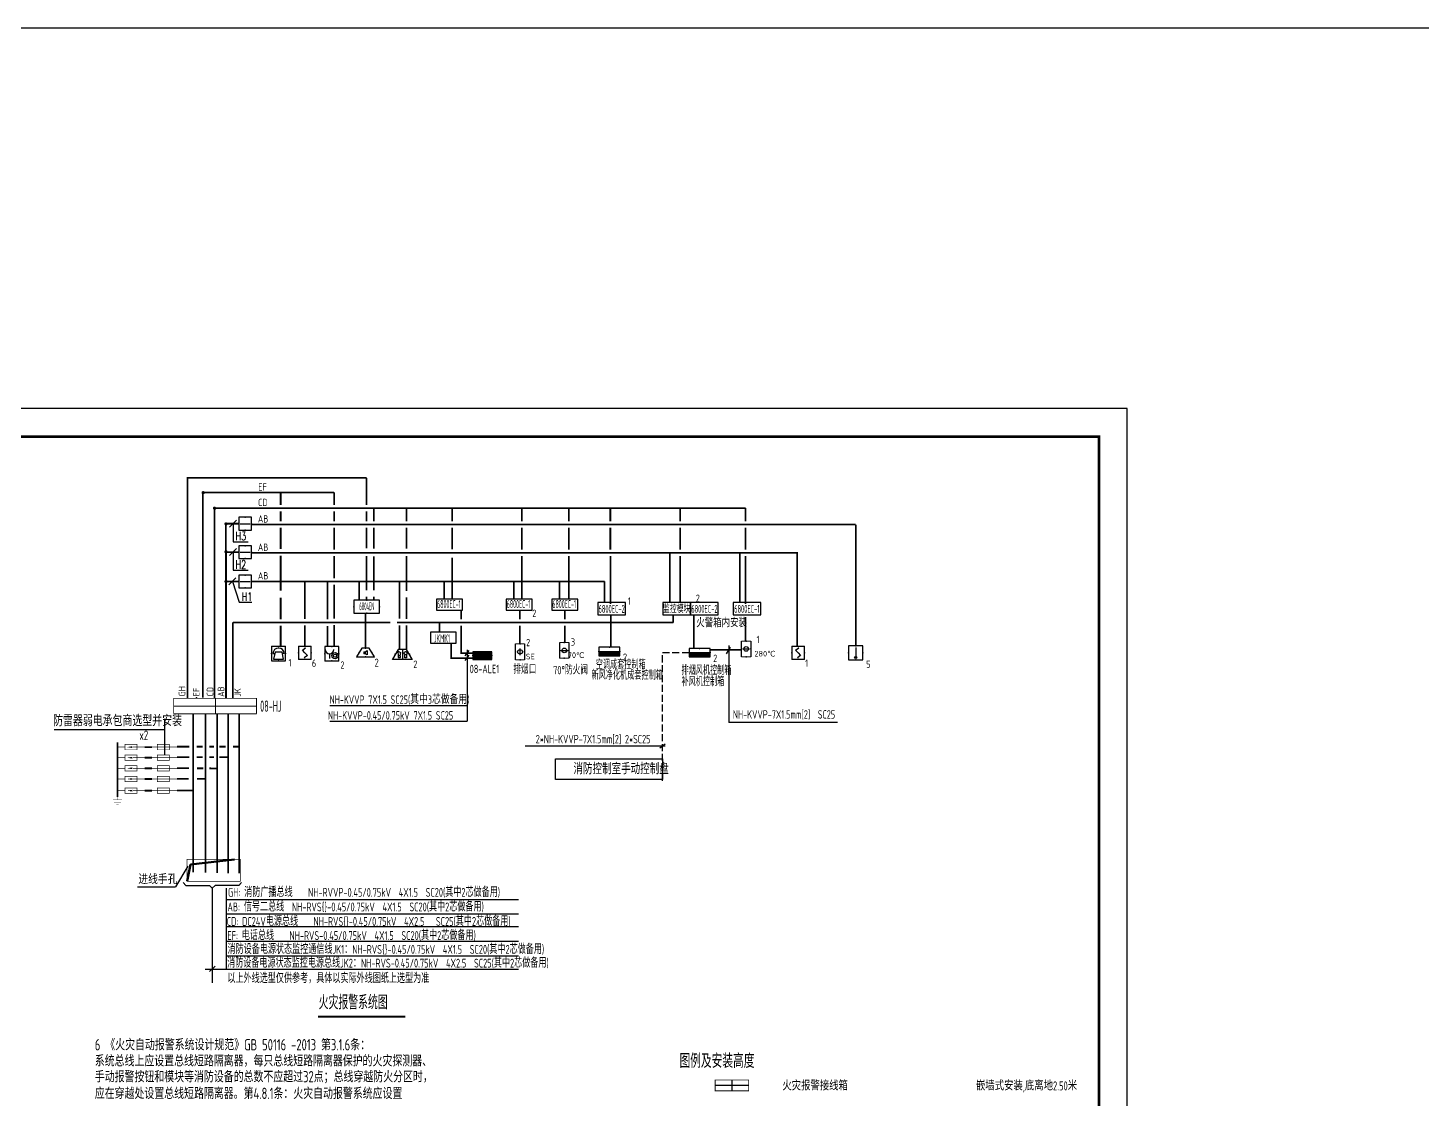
# Model space of a CAD drawing. Extents: x 5279878 to 5976284, y -275259 to -27697.
# Drawn here: x 5659463 to 5708942, y -152536 to -114524 of the extents above; entities that cross this region are included whole.
import ezdxf
from ezdxf.enums import TextEntityAlignment as Align

# ---------------------------------------------------------------- set-up
doc = ezdxf.new("R2010")
doc.units = 0
doc.header["$LTSCALE"] = 1000
doc.header["$MEASUREMENT"] = 0
doc.linetypes.add('DASH', pattern=[0.35, 0.25, -0.1])
doc.linetypes.add('DOTE', pattern=[2.42, 2, -0.2, 0.02, -0.2])
doc.layers.get('0').update_dxf_attribs({"linetype": 'CONTINUOUS'})
for name, color, linetype in [('DIM-消防', 3, 'CONTINUOUS'), ('ELEMENT', 3, 'CONTINUOUS'), ('EQUIP-消防', 3, 'CONTINUOUS'), ('EQUIP-箱柜', 3, 'CONTINUOUS'), ('PUB_DIM', 3, 'CONTINUOUS'), ('PUB_TEXT', 7, 'CONTINUOUS'), ('SIG_TEXT', 7, 'CONTINUOUS'), ('TERM', 2, 'CONTINUOUS'), ('TUKUANG', 4, 'CONTINUOUS'), ('WINDOW', 4, 'CONTINUOUS'), ('WIRE-消防', 5, 'CONTINUOUS'), ('WIRE-照明', 1, 'CONTINUOUS'), ('底图', 251, 'CONTINUOUS'), ('电信', 7, 'CONTINUOUS'), ('电气', 7, 'CONTINUOUS')]:
    doc.layers.add(name, color=color, linetype=linetype)
doc.styles.add('_TCH_DIM', font='SIMPLEX', dxfattribs={"bigfont": 'GBCBIG'})
doc.styles.add('_TCH_LABEL', font='COMPLEX', dxfattribs={"bigfont": 'GBCBIG'})
doc.styles.add('_TEL_DIM', font='sceie.shx', dxfattribs={"width": 0.8, "height": 3.5, "bigfont": 'sceic.shx'})
doc.styles.add('sce', font='sceie.shx', dxfattribs={"width": 0.8, "height": 400, "bigfont": 'sceic.shx'})
doc.styles.add('scei', font='sceie.shx', dxfattribs={"width": 0.85, "bigfont": 'sceic.shx'})
doc.styles.add('sceic', font='sceie.shx', dxfattribs={"width": 0.8, "bigfont": 'sceic.shx'})
doc.styles.add('sceie', font='sceie.shx', dxfattribs={"width": 0.7, "bigfont": 'sceic.shx'})
doc.styles.get("Standard").update_dxf_attribs({"font": 'GBENOR', "bigfont": 'GBCBIG'})
doc.styles.add('TG_LINETYPE', font='SIMPLEX', dxfattribs={"width": 0.8, "height": 3, "bigfont": 'HZTXT'})
doc.linetypes.add('TG_BC', pattern='A,2,-0.85,["BC",TG_LINETYPE,S=0.1,R=0,X=-0.65,Y=-0.15],0', length=2.85)
doc.linetypes.add('TG_F', pattern='A,2,-0.4,["F",TG_LINETYPE,S=0.1,R=0,X=-0.28,Y=-0.15],0', length=2.4)
doc.linetypes.add('TG_H', pattern='A,2,-0.45,["H",TG_LINETYPE,S=0.1,R=0,X=-0.33,Y=-0.15],0', length=2.45)

# ---------------------------------------------------------------- blocks, each defined once
blk = doc.blocks.new('$TelecSys$00000011')
at = {"const_width": 0.5}
blk.add_lwpolyline([(-0.25, 0, 1), (0.25, 0, 1)], format="xyb", close=True, dxfattribs=at)
blk = doc.blocks.new('$equip$00002649')
for p, q in [((-0.5, 0.5), (-0.5, -0.5)), ((0.5, 0.5), (-0.5, 0.5)), ((-0.2, 0.2), (0.05, 0.4)), ((0, 0), (-0.2, 0.2)), ((0, 0), (0.2, -0.2)), ((0.5, -0.5), (0.5, 0.5)), ((-0.5, -0.5), (0.5, -0.5)), ((0.2, -0.2), (-0.05, -0.4))]:
    blk.add_line(p, q)
at = {"const_width": 0.0667}
blk.add_lwpolyline([(-0.5, 0.5), (0.5, 0.5), (0.5, -0.5), (-0.5, -0.5), (-0.5, 0.5), (0.5, 0.5)], dxfattribs=at)
for p in [(-0.5, 0), (0, 0.5), (0.5, 0), (0, -0.5)]:
    blk.add_point(p)
at = {"color": 7, "flags": 1}
for tag, height, p in [('A', 0.00002, (0, 0)), ('B', 0.4, (0.76, -0.21))]:
    blk.add_attdef(tag, text='', height=height, dxfattribs=at).set_placement(p, align=Align.MIDDLE_CENTER)
blk = doc.blocks.new('*X50')
at = {"color": 0}
for p, q in [((-250, 33), (-83, 200)), ((-250, 68), (-118, 200)), ((-250, 104), (-154, 200)), ((-250, 139), (-189, 200)), ((-250, 174), (-224, 200)), ((-247, 0), (-47, 200)), ((-212, 0), (-12, 200)), ((-177, 0), (23, 200)), ((-141, 0), (59, 200)), ((-106, 0), (94, 200)), ((-71, 0), (129, 200)), ((-35, 0), (165, 200)), ((0, 0), (200, 200)), ((35, 0), (235, 200)), ((71, 0), (250, 179)), ((106, 0), (250, 144)), ((141, 0), (250, 109)), ((177, 0), (250, 73)), ((212, 0), (250, 38)), ((247, 0), (250, 3))]:
    blk.add_line(p, q, dxfattribs=at)
blk = doc.blocks.new('$equip$00001421')
for p, q in [((0.75, 0.6), (-0.75, 0.6)), ((-0.75, 0.6), (-0.75, 0)), ((-0.75, 0), (0.75, 0)), ((0.75, 0), (0.75, 0.6))]:
    blk.add_line(p, q)
at = {"const_width": 0.6}
blk.add_lwpolyline([(-0.75, 0.3), (0.75, 0.3)], dxfattribs=at)
for p in [(-0.75, 0.3), (0, 0.6), (0, 0), (0.75, 0.3)]:
    blk.add_point(p)
at = {"xscale": 0.00300000000061118, "yscale": 0.00300000000061118, "zscale": 0.00300000000061118}
blk.add_blockref('*X50', (0, 0), dxfattribs=at)
at = {"style": '_TCH_LABEL', "flags": 9}
blk.add_attdef('A', (0, 0), '', height=0.00002, dxfattribs=at)
blk = doc.blocks.new('$equip$00002655')
for p, q in [((-0.5, 1), (-0.5, 0)), ((0.5, 1), (-0.5, 1)), ((0.5, 0), (0.5, 1)), ((-0.5, 0), (0.5, 0)), ((-0.169, 0.5), (-0.169, 0.15))]:
    blk.add_line(p, q)
at = {"const_width": 0.0667}
blk.add_lwpolyline([(-0.5, 1), (0.5, 1), (0.5, 0), (-0.5, 0), (-0.5, 1), (0.5, 1)], dxfattribs=at)
for radius in [0.226, 0.113]:
    blk.add_circle((0.227, 0.36), radius)
blk.add_arc((-0.169, 0.8), 0.3, 180, 0)
for p in [(0, 1), (-0.5, 0.5), (0, 0), (0.5, 0.5)]:
    blk.add_point(p)
at = {"color": 7, "flags": 1}
for tag, height, p in [('A', 0.00002, (0, 0)), ('B', 0.4, (0.762, 0.292))]:
    blk.add_attdef(tag, text='', height=height, dxfattribs=at).set_placement(p, align=Align.MIDDLE_CENTER)
blk = doc.blocks.new('$equip$00002679')
for p, q in [((-0.3, 0.699), (-0.703, 0)), ((-0.703, 0), (0.703, 0)), ((-0.264, 0.249), (-0.304, 0.569)), ((-0.304, 0.569), (-0.128, 0.489)), ((-0.304, 0.249), (-0.304, 0.113)), ((-0.128, 0.249), (-0.304, 0.249)), ((-0.304, 0.113), (-0.128, 0.113)), ((0.3, 0.699), (-0.3, 0.699)), ((0.3, 0.699), (-0.3, 0.699)), ((-0.128, 0.489), (-0.168, 0.249)), ((-0.128, 0.113), (-0.128, 0.249)), ((0, 0.699), (0, 0)), ((0.174, 0.11), (0.174, 0.338)), ((0.294, 0.11), (0.174, 0.11)), ((0.294, 0.338), (0.294, 0.11)), ((0.703, 0), (0.3, 0.699))]:
    blk.add_line(p, q)
at = {"const_width": 0.0667}
for points in [[(-0.299, 0.699), (0.301, 0.699), (0.703, 0), (-0.702, 0), (-0.299, 0.699), (0.301, 0.699)], [(-0.3, 0.699), (0.3, 0.699), (0.703, 0), (-0.703, 0), (-0.3, 0.699), (0.3, 0.699)]]:
    blk.add_lwpolyline(points, dxfattribs=at)
blk.add_circle((0.234, 0.43), 0.111)
for p in [(-0.501, 0.349), (0, 0.699), (0, 0), (0.502, 0.349)]:
    blk.add_point(p)
at = {"color": 7, "flags": 1}
for tag, height, p in [('A', 0.00002, (0, 0)), ('B', 0.4, (0.961, 0.299))]:
    blk.add_attdef(tag, text='', height=height, dxfattribs=at).set_placement(p, align=Align.MIDDLE_CENTER)
blk = doc.blocks.new('$equip$00002658')
for p, q in [((0.5, 1), (-0.5, 1)), ((-0.5, 1), (-0.5, 0)), ((0.5, 0), (0.5, 1)), ((-0.5, 0), (0.5, 0)), ((-0.4, 0.5), (-0.27, 0.5)), ((-0.25, 0.6), (-0.35, 0.1)), ((-0.35, 0.1), (0.35, 0.1)), ((0.25, 0.6), (-0.25, 0.6)), ((0.35, 0.1), (0.25, 0.6)), ((0.4, 0.5), (0.27, 0.5))]:
    blk.add_line(p, q)
at = {"const_width": 0.0667}
blk.add_lwpolyline([(-0.5, 1), (0.5, 1), (0.5, 0), (-0.5, 0), (-0.5, 1), (0.5, 1)], dxfattribs=at)
blk.add_arc((0, 0.5), 0.4, 0, 180)
for p in [(0, 1), (-0.5, 0.5), (0, 0), (0.5, 0.5)]:
    blk.add_point(p)
at = {"color": 7, "flags": 1}
for tag, height, p in [('A', 0.00002, (0, 0)), ('B', 0.4, (0.762, 0.292))]:
    blk.add_attdef(tag, text='', height=height, dxfattribs=at).set_placement(p, align=Align.MIDDLE_CENTER)
blk = doc.blocks.new('$equip$00002677')
for p, q in [((-0.3, 0.7), (-0.7, 0)), ((-0.7, 0), (0.7, 0)), ((0.3, 0.7), (-0.3, 0.7)), ((-0.12, 0.42), (-0.12, 0.26)), ((-0.12, 0.42), (-0.04, 0.42)), ((-0.04, 0.26), (-0.12, 0.26)), ((-0.04, 0.42), (0.12, 0.5)), ((-0.04, 0.42), (-0.04, 0.26)), ((0.12, 0.17), (-0.04, 0.26)), ((0.12, 0.5), (0.12, 0.17)), ((0.7, 0), (0.3, 0.7))]:
    blk.add_line(p, q)
at = {"const_width": 0.0667}
blk.add_lwpolyline([(-0.3, 0.7), (0.3, 0.7), (0.7, 0), (-0.7, 0), (-0.3, 0.7), (0.3, 0.7)], dxfattribs=at)
blk.add_lwpolyline([(-0.3, 0.7), (0.3, 0.7), (0.7, 0), (-0.7, 0), (-0.3, 0.7), (0.3, 0.7)], dxfattribs=at)
for p in [(-0.5, 0.35), (0, 0.7), (0, 0), (0.5, 0.35)]:
    blk.add_point(p)
at = {"color": 7, "flags": 1}
for tag, height, p in [('A', 0.00002, (0, 0)), ('B', 0.4, (0.96, 0.3))]:
    blk.add_attdef(tag, text='', height=height, dxfattribs=at).set_placement(p, align=Align.MIDDLE_CENTER)
blk = doc.blocks.new('$equip$00001590')
for p, q in [((0.5, 0), (-0.5, 0)), ((-0.5, 0), (-0.5, -1)), ((0.5, -1), (0.5, 0)), ((-0.5, -1), (0.5, -1)), ((-0.4, -0.5), (0.4, -0.5))]:
    blk.add_line(p, q)
for p in [(0, 0), (-0.5, -0.5), (0, -1), (0.5, -0.5)]:
    blk.add_point(p)
blk.add_solid([(0.4, -0.5), (0.14, -0.47), (0.14, -0.53)])
at = {"flags": 9}
blk.add_attdef('A', (0, 0), '', height=0.00002, dxfattribs=at)
blk.add_attdef('B', text='', height=0.4, dxfattribs=at).set_placement((0.83, -0.68), align=Align.MIDDLE_CENTER)
blk = doc.blocks.new('$equip$00001928')
for p, q in [((0.65, 0.65), (-0.65, 0.65)), ((-0.65, 0.65), (-0.65, 0)), ((-0.65, 0), (0.65, 0)), ((0.65, 0), (0.65, 0.65))]:
    blk.add_line(p, q)
for p in [(-0.65, 0.325), (0, 0.65), (0, 0), (0.65, 0.325)]:
    blk.add_point(p)
at = {"color": 7, "style": '_TEL_DIM'}
blk.add_attdef('$TEXT$', text='', height=0.34, dxfattribs=at).set_placement((0.006, 0.343), align=Align.MIDDLE_CENTER)
at = {"color": 7, "style": '_TEL_DIM', "flags": 1}
blk.add_attdef('A', text='', height=0.00002, dxfattribs=at).set_placement((0, 0), align=Align.MIDDLE_CENTER)
blk = doc.blocks.new('$equip$00002402')
at = {"lineweight": 20}
for p, q in [((0.322, 0.558), (-0.328, 0.558)), ((-0.328, -0.558), (0.322, -0.558))]:
    blk.add_line(p, q, dxfattribs=at)
for p, q in [((-0.328, -0.558), (-0.328, 0.558)), ((-0.242, 0), (0, 0)), ((0, 0), (0.242, 0)), ((0.322, 0.558), (0.322, -0.558))]:
    blk.add_line(p, q)
at = {"const_width": 0.04}
for points in [[(-0.328, -0.558), (-0.328, 0.558)], [(-0.328, 0.558), (0.322, 0.558), (0.322, -0.558), (-0.328, -0.558), (-0.328, 0.558), (0.322, 0.558)]]:
    blk.add_lwpolyline(points, dxfattribs=at)
blk.add_circle((-0.003, 0), 0.164)
for p in [(-0.328, 0), (-0.003, 0.558), (0.322, 0), (-0.003, -0.558)]:
    blk.add_point(p)
at = {"color": 7, "style": '_TEL_DIM', "flags": 1}
blk.add_attdef('A', text='', height=0.00002, dxfattribs=at).set_placement((0, 0), align=Align.MIDDLE_CENTER)
at = {"color": 7}
blk.add_attdef('$TEXT$', text='', height=0.4, dxfattribs=at).set_placement((0.832, -0.336), align=Align.MIDDLE_CENTER)
blk = doc.blocks.new('$equip$00002413')
at = {"lineweight": 20}
for p, q in [((0.322, 0.558), (-0.328, 0.558)), ((-0.328, -0.558), (0.322, -0.558))]:
    blk.add_line(p, q, dxfattribs=at)
for p, q in [((-0.328, -0.558), (-0.328, 0.558)), ((0, 0), (0, 0.242)), ((0, -0.242), (0, 0)), ((0.322, 0.558), (0.322, -0.558))]:
    blk.add_line(p, q)
at = {"const_width": 0.04}
for points in [[(-0.328, -0.558), (-0.328, 0.558)], [(-0.328, 0.558), (0.322, 0.558), (0.322, -0.558), (-0.328, -0.558), (-0.328, 0.558), (0.322, 0.558)]]:
    blk.add_lwpolyline(points, dxfattribs=at)
blk.add_circle((-0.003, 0), 0.164)
for p in [(-0.328, 0), (-0.003, 0.558), (0.322, 0), (-0.003, -0.558)]:
    blk.add_point(p)
at = {"color": 7, "style": '_TEL_DIM', "flags": 1}
blk.add_attdef('A', text='', height=0.00002, dxfattribs=at).set_placement((0, 0), align=Align.MIDDLE_CENTER)
at = {"color": 7, "style": '_TEL_DIM'}
blk.add_attdef('$TEXT$', text='', height=0.4, dxfattribs=at).set_placement((0.727, -0.336), align=Align.MIDDLE_CENTER)
blk = doc.blocks.new('$equip$00002403')
for p, q in [((-0.328, -0.558), (-0.328, 0.558)), ((-0.242, 0), (0, 0)), ((0, 0), (0.242, 0)), ((0.322, 0.558), (0.322, -0.558))]:
    blk.add_line(p, q)
at = {"lineweight": 20}
for p, q in [((0.322, 0.558), (-0.328, 0.558)), ((-0.328, -0.558), (0.322, -0.558))]:
    blk.add_line(p, q, dxfattribs=at)
at = {"const_width": 0.04}
for points in [[(-0.328, 0.558), (0.322, 0.558), (0.322, -0.558), (-0.328, -0.558), (-0.328, 0.558), (0.322, 0.558)], [(-0.328, -0.558), (-0.328, 0.558)]]:
    blk.add_lwpolyline(points, dxfattribs=at)
blk.add_circle((-0.003, 0), 0.164)
for p in [(-0.328, 0), (-0.003, 0.558), (0.322, 0), (-0.003, -0.558)]:
    blk.add_point(p)
at = {"color": 7, "style": '_TEL_DIM', "flags": 1}
blk.add_attdef('A', text='', height=0.00002, dxfattribs=at).set_placement((0, 0), align=Align.MIDDLE_CENTER)
at = {"color": 7}
blk.add_attdef('$TEXT$', text='', height=0.4, dxfattribs=at).set_placement((0.957, -0.336), align=Align.MIDDLE_CENTER)
blk = doc.blocks.new('*X52')
at = {"color": 0}
for p, q in [((-250, 33), (-183, 100)), ((-250, 68), (-218, 100)), ((-247, 0), (-147, 100)), ((-212, 0), (-112, 100)), ((-177, 0), (-77, 100)), ((-141, 0), (-41, 100)), ((-106, 0), (-6, 100)), ((-71, 0), (29, 100)), ((-35, 0), (65, 100)), ((0, 0), (100, 100)), ((35, 0), (135, 100)), ((71, 0), (171, 100)), ((106, 0), (206, 100)), ((141, 0), (241, 100)), ((177, 0), (250, 73)), ((212, 0), (250, 38)), ((247, 0), (250, 3))]:
    blk.add_line(p, q, dxfattribs=at)
blk = doc.blocks.new('$equip$00002929')
for p, q in [((-0.75, 0.6), (-0.75, 0)), ((0.75, 0.6), (-0.75, 0.6)), ((-0.75, 0.3), (0.75, 0.3)), ((-0.75, 0), (0.75, 0)), ((0.75, 0), (0.75, 0.6))]:
    blk.add_line(p, q)
at = {"const_width": 0.3}
blk.add_lwpolyline([(-0.75, 0.15), (0.75, 0.15)], dxfattribs=at)
blk.add_lwpolyline([(-0.75, 0.6), (-0.75, 0), (0.75, 0), (0.75, 0.6), (-0.75, 0.6), (-0.75, 0)])
for p in [(-0.75, 0.3), (0, 0.6), (0, 0), (0.75, 0.3)]:
    blk.add_point(p)
at = {"xscale": 0.00300000000061118, "yscale": 0.00300000000061118, "zscale": 0.00300000000061118}
blk.add_blockref('*X52', (0, 0), dxfattribs=at)
at = {"color": 7, "style": '_TEL_DIM', "flags": 1}
for tag in ['A', 'REMARK']:
    blk.add_attdef(tag, text='', height=0.00002, dxfattribs=at).set_placement((0, 0), align=Align.MIDDLE_CENTER)
blk = doc.blocks.new('$element$00000582')
at = {"const_width": 0.0233}
for points in [[(0, 0), (0, -1)], [(-0.1, -0.283), (0.1, -0.283), (0.1, -0.717), (-0.1, -0.717), (-0.1, -0.283)]]:
    blk.add_lwpolyline(points, dxfattribs=at)
at = {"flags": 9}
blk.add_attdef('S', (0, 0), '', height=0.00000667, dxfattribs=at)
blk = doc.blocks.new('$element$00000532')
at = {"const_width": 0.0233}
for points in [[(0, 0), (0, -0.283)], [(-0.1, -0.283), (0.1, -0.283), (0.1, -0.717), (-0.1, -0.717), (-0.1, -0.283)], [(0, -1), (0, -0.567)]]:
    blk.add_lwpolyline(points, dxfattribs=at)
for points in [[(-0.033, -0.55), (0.033, -0.55), (0, -0.35), (0.033, -0.55)], [(0.033, -0.55), (0, -0.35), (-0.033, -0.55), (0.033, -0.55)], [(0, -0.367), (-0.033, -0.567), (0.033, -0.567), (0, -0.367)]]:
    blk.add_solid(points)
at = {"flags": 9}
blk.add_attdef('S', (0, 0), '', height=0.00000667, dxfattribs=at)
blk = doc.blocks.new('$element$00000390')
at = {"const_width": 0.0233}
for points in [[(0, 0), (0, -0.375)], [(-0.25, -0.375), (0.25, -0.375)], [(-0.188, -0.5), (0.188, -0.5)], [(-0.062, -0.625), (0.062, -0.625)]]:
    blk.add_lwpolyline(points, dxfattribs=at)
at = {"flags": 9}
blk.add_attdef('S', (0, 0), '', height=0.00000667, dxfattribs=at)
blk = doc.blocks.new('$Equip$00002648')
for p, q in [((-0.5, 0.5), (-0.5, -0.5)), ((0.5, 0.5), (-0.5, 0.5)), ((0, 0.375), (0, -0.412)), ((0.5, -0.5), (0.5, 0.5)), ((-0.5, -0.5), (0.5, -0.5))]:
    blk.add_line(p, q)
at = {"const_width": 0.04}
blk.add_lwpolyline([(-0.5, 0.5), (0.5, 0.5), (0.5, -0.5), (-0.5, -0.5), (-0.5, 0.5), (0.5, 0.5)], dxfattribs=at)
blk.add_circle((0, -0.338), 0.075)
for p in [(-0.5, 0), (0, 0.5), (0.5, 0), (0, -0.5)]:
    blk.add_point(p)
for points in [[(-0.065, -0.3), (0.065, -0.3), (-0.075, -0.338), (0.075, -0.338)], [(-0.065, -0.375), (0.065, -0.375), (-0.075, -0.338), (0.075, -0.338)], [(-0.038, -0.273), (0.037, -0.273), (-0.065, -0.3), (0.065, -0.3)], [(-0.038, -0.402), (0.037, -0.402), (-0.065, -0.375), (0.065, -0.375)], [(0, -0.263), (0, -0.263), (-0.038, -0.273), (0.037, -0.273)], [(0, -0.412), (0, -0.412), (-0.038, -0.402), (0.037, -0.402)]]:
    blk.add_solid(points)
at = {"color": 7, "flags": 1}
for tag, height, p in [('A', 0.00002, (0, 0)), ('B', 0.4, (0.762, -0.208))]:
    blk.add_attdef(tag, text='', height=height, dxfattribs=at).set_placement(p, align=Align.MIDDLE_CENTER)

msp = doc.modelspace()

# ---------------------------------------------------------------- linework, layer by layer
for p, q in [((5665066.4, -144950.8), (5664969.1, -144855.1)), ((5665066.4, -144950.8), (5665909.7, -144950.8)), ((5666007, -145046.6), (5665909.7, -144950.8)), ((5666007, -145046.6), (5666104.4, -144950.8)), ((5666947.6, -144950.8), (5666104.4, -144950.8)), ((5666947.6, -144950.8), (5667045, -144855.1)), ((5666504, -145052.6), (5666504, -147925.1)), ((5665909.7, -148007.1), (5666104.4, -147815.6))]:
    msp.add_line(p, q)
at = {"color": 3}
for p, q in [((5684447, -151856.2), (5684447, -152243.5)), ((5685041.6, -152049.8), (5683852.4, -152049.8))]:
    msp.add_line(p, q, dxfattribs=at)
at = {"color": 1}
msp.add_lwpolyline([(5441084.2, -114524.5), (5976284, -114524.5), (5976284, -274198.7), (5441084.2, -274198.7)], close=True, dxfattribs=at)
at = {"color": 4, "linetype": 'Continuous', "const_width": 31.5}
for points in [[(5664638.7, -138864.3), (5664638.7, -138313.6), (5667577.4, -138313.6), (5667577.4, -138864.3)], [(5667577.4, -138864.3), (5664638.7, -138864.3)]]:
    msp.add_lwpolyline(points, dxfattribs=at)
at = {"color": 3, "const_width": 31.5}
for points in [[(5666120.1, -138313.6), (5666120.1, -138864.3)], [(5664638.7, -138588.9), (5667577.4, -138588.9)]]:
    msp.add_lwpolyline(points, dxfattribs=at)
at = {"color": 4, "linetype": 'Continuous', "const_width": 30.7}
msp.add_lwpolyline([(5685041.6, -151856.2), (5683852.4, -151856.2), (5683852.4, -152243.5), (5685041.6, -152243.5)], close=True, dxfattribs=at)
msp.add_point((5665442.2, -138296.5))
at = {"layer": 'DIM-消防'}
for p, q in [((5666867.3, -131992.9), (5666619.8, -132240.4)), ((5666867.3, -133001), (5666619.8, -133248.5)), ((5666843.7, -134042.8), (5666596.2, -134290.3))]:
    msp.add_line(p, q, dxfattribs=at)
for points in [[(5666743.5, -132116.7), (5666743.5, -132755.8), (5667278.5, -132755.8)], [(5666743.5, -133124.7), (5666743.5, -133763.9), (5667278.5, -133763.9)], [(5666720, -134166.5), (5666964.8, -134905.4)], [(5666964.8, -134905.4), (5667409.8, -134905.4)]]:
    msp.add_lwpolyline(points, dxfattribs=at)
at = {"layer": 'EQUIP-消防'}
for points in [[(5674885, -134794.4), (5673968.9, -134794.4), (5673968.9, -135182.6), (5674885, -135182.6)], [(5677356.1, -134794.4), (5676440, -134794.4), (5676440, -135182.6), (5677356.1, -135182.6)], [(5678976.1, -134794.4), (5678060, -134794.4), (5678060, -135182.6), (5678976.1, -135182.6)], [(5674667.1, -135968.4), (5673751, -135968.4), (5673751, -136356.6), (5674667.1, -136356.6)]]:
    msp.add_lwpolyline(points, close=True, dxfattribs=at)
at = {"layer": 'PUB_TEXT'}
for p, q in [((5677110.7, -140002.1), (5682079.3, -140002.1)), ((5666504, -145455.8), (5676871.1, -145455.8)), ((5666504, -145967), (5676871.1, -145967)), ((5666504, -146415.4), (5676871.1, -146415.4)), ((5666504, -146929.2), (5676871.1, -146929.2)), ((5666504, -147452.6), (5676871.1, -147452.6))]:
    msp.add_line(p, q, dxfattribs=at)
at = {"layer": 'SIG_TEXT'}
for p, q in [((5684260.7, -136733.6), (5684400.7, -136493.6)), ((5684340.7, -136443.6), (5684340.7, -139166.3)), ((5660400.2, -139415.3), (5664308.1, -139415.3)), ((5664308.1, -139040.2), (5664308.1, -139950.9)), ((5664308.1, -139415.3), (5664308.1, -140326)), ((5688190.7, -139166.3), (5684340.7, -139166.3)), ((5681890.5, -140068.5), (5682080.1, -139927)), ((5665139.7, -144268.5), (5664699.2, -145008.5)), ((5663359.2, -145008.5), (5664699.2, -145008.5))]:
    msp.add_line(p, q, dxfattribs=at)
at = {"layer": 'SIG_TEXT', "linetype": 'DASH'}
for p, q in [((5681981.6, -136692), (5682974.1, -136692)), ((5681981.6, -141237.4), (5681981.6, -136692))]:
    msp.add_line(p, q, dxfattribs=at)
at = {"layer": 'SIG_TEXT'}
msp.add_lwpolyline([(5678187.6, -140457.4), (5681981.6, -140457.4), (5681981.6, -141190.2), (5678187.6, -141190.2)], close=True, dxfattribs=at)
at = {"layer": 'TUKUANG'}
msp.add_lwpolyline([(5639076, -170032), (5698476, -170032), (5698476, -128032), (5639076, -128032)], close=True, dxfattribs=at)
at = {"layer": 'TUKUANG', "const_width": 100}
msp.add_lwpolyline([(5641576, -169032), (5697476, -169032), (5697476, -129032), (5641576, -129032)], close=True, dxfattribs=at)
at = {"layer": 'WINDOW', "color": 4}
for points in [[(5680672.4, -134916.8), (5679688.7, -134916.8), (5679688.7, -135357.2), (5680672.4, -135357.2)], [(5682979.6, -134916.8), (5681995.9, -134916.8), (5681995.9, -135357.2), (5682979.6, -135357.2)], [(5683963.3, -134916.8), (5682979.6, -134916.8), (5682979.6, -135357.2), (5683963.3, -135357.2)], [(5685470.7, -134916.8), (5684487, -134916.8), (5684487, -135357.2), (5685470.7, -135357.2)]]:
    msp.add_lwpolyline(points, close=True, dxfattribs=at)
at = {"layer": 'WIRE-消防', "color": 3, "linetype": 'TG_F', "const_width": 60}
for points in [[(5665673.9, -134265.4), (5665673.9, -131009.1), (5670332.6, -131009.1)], [(5668433.8, -131449.3), (5668433.8, -131009.1)], [(5670332.6, -131009.1), (5670332.6, -131449.3)], [(5668433.8, -132034.2), (5668433.8, -131674.3)], [(5670332.6, -131674.3), (5670332.6, -132034.2)], [(5668433.8, -133016.7), (5668433.8, -132259.2)], [(5670332.6, -132259.2), (5670332.6, -133042.2)], [(5668433.8, -134493.5), (5668433.8, -133253.6)], [(5670332.6, -133267.2), (5670332.6, -134054)], [(5665673.9, -134265.4), (5665673.9, -138293.6)], [(5670332.6, -134279), (5670332.6, -135488.9)], [(5668433.8, -135506.9), (5668433.8, -134740.2)], [(5668433.8, -136478.5), (5668433.8, -135731.9)], [(5665769.4, -138847.4), (5665769.4, -144498.7)]]:
    msp.add_lwpolyline(points, dxfattribs=at)
at = {"layer": 'WIRE-消防', "linetype": 'Continuous'}
for points, const_width in [([(5666488.5, -132116.7), (5666951.4, -132116.7)], 60), ([(5666488.5, -133124.7), (5666951.4, -133124.7)], 60), ([(5666488.5, -134166.5), (5666951.4, -134166.5)], 60), ([(5662643.6, -139879), (5662643.6, -141815.2)], 64.3), ([(5663605.8, -140045.9), (5663873, -140045.9)], 64.3), ([(5664752.3, -140027.7), (5665188.7, -140027.7)], 64.3), ([(5665448.3, -140027.7), (5665661.3, -140027.7)], 64.3), ([(5665905, -140027.7), (5666073.9, -140027.7)], 64.3), ([(5666261.2, -140027.7), (5666483.9, -140027.7)], 64.3), ([(5666743.9, -140027.7), (5666963.9, -140027.7)], 64.3), ([(5663605.8, -140421), (5663873, -140421)], 64.3), ([(5664752.3, -140402.7), (5665188.7, -140402.7)], 64.3), ([(5665448.3, -140402.7), (5665661.3, -140402.7)], 64.3), ([(5665470.9, -140402.7), (5665466.6, -140402.7)], 64.3), ([(5665905, -140402.7), (5666073.9, -140402.7)], 64.3), ([(5666261.2, -140402.7), (5666586.4, -140402.7)], 64.3), ([(5663605.8, -140796.1), (5663873, -140796.1)], 64.3), ([(5664752.3, -140794.2), (5665186.5, -140795.6)], 64.3), ([(5665463.3, -140797.6), (5665684.1, -140799.6)], 64.3), ([(5665902.3, -140800.6), (5666188.3, -140802.1)], 64.3), ([(5663605.8, -141176.4), (5663873, -141176.4)], 64.3), ([(5664752.3, -141171.9), (5665165.9, -141171.9)], 64.3), ([(5665465.7, -141171.9), (5665801.5, -141171.9)], 64.3), ([(5663605.8, -141591.3), (5663873, -141591.3)], 64.3), ([(5664752.3, -141586.8), (5665328.1, -141586.8)], 64.3)]:
    msp.add_lwpolyline(points, dxfattribs=dict(at, const_width=const_width))
at = {"layer": 'WIRE-消防', "color": 5, "linetype": 'Continuous', "const_width": 60}
for points in [[(5666492.9, -133085.1), (5666492.9, -132121.9)], [(5688840.7, -132146.7), (5667401.3, -132146.7)], [(5688840.7, -136474.8), (5688840.7, -132146.7)], [(5666494.1, -138323.6), (5666494.1, -133124.7)], [(5686764.4, -136449.2), (5686764.4, -133154.7), (5667401.3, -133154.7)], [(5682245.8, -134913.6), (5682245.8, -133154.7)], [(5684725.8, -134913.6), (5684725.8, -133154.7)], [(5667401.3, -134166.5), (5679927.5, -134166.5)], [(5669294.6, -135501.1), (5669294.6, -134166.5)], [(5670095.9, -135512.3), (5670095.9, -134166.5)], [(5671219.8, -134849.5), (5671219.8, -134166.5)], [(5672652.7, -135492.4), (5672652.7, -134166.5)], [(5674235.4, -134808.6), (5674235.4, -134166.5)], [(5676706.5, -134808.6), (5676706.5, -134166.5)], [(5678326.5, -134808.6), (5678326.5, -134166.5)], [(5679927.5, -134913.6), (5679927.5, -134166.5)], [(5671445.3, -135287), (5671445.3, -136532.6)], [(5674841.7, -135506.9), (5674841.7, -135171.9)], [(5676921.4, -135182.6), (5676921.4, -135506.9)], [(5678521.4, -135182.6), (5678521.4, -135506.9)], [(5680149.8, -135363.6), (5680149.8, -136503.6)], [(5669294.6, -136474.8), (5669294.6, -135727)], [(5670095.9, -136474.8), (5670095.9, -135742.5)], [(5672652.7, -136582.9), (5672652.7, -135724.8)], [(5674841.7, -136738.5), (5674841.7, -135731.9)], [(5676921.4, -135731.9), (5676921.4, -136383.6)], [(5678521.4, -135731.9), (5678521.4, -136334.5)], [(5674490.3, -136356.6), (5674490.3, -136914.7)], [(5675250, -136884.1), (5674482.6, -136884.1)], [(5675250, -136715.5), (5674826.5, -136715.5)], [(5666568, -144522.6), (5666568, -138847.4)]]:
    msp.add_lwpolyline(points, dxfattribs=at)
at = {"layer": 'WIRE-消防', "color": 6, "linetype": 'DOTE', "const_width": 60}
for points in [[(5682366, -135633.6), (5682366, -135363.6)], [(5672566, -135619.4), (5682366, -135619.4)], [(5674068.6, -135959.9), (5674068.6, -135619.4)], [(5666956.5, -144522.6), (5666956.5, -138847.4)]]:
    msp.add_lwpolyline(points, dxfattribs=at)
at = {"layer": 'WIRE-消防', "const_width": 60}
for points in [[(5683093.1, -136542), (5683093.1, -135343.6)], [(5684934.1, -136283.2), (5684934.1, -135427.5)], [(5683676.4, -136594.3), (5684770.7, -136594.3)]]:
    msp.add_lwpolyline(points, dxfattribs=at)
at = {"layer": 'WIRE-消防', "color": 6, "linetype": 'DOTE', "const_width": 60}
msp.add_lwpolyline([(5666732, -138323.6), (5666732, -135672.3, -0.4140521), (5666782, -135622.3), (5672320.8, -135619.3)], format="xyb", dxfattribs=at)
at = {"layer": 'WIRE-照明', "color": 0}
msp.add_line((5665754.6, -147925.1), (5676871.1, -147925.1), dxfattribs=at)
at = {"layer": 'WIRE-照明', "color": 4, "linetype": 'TG_H', "const_width": 60}
for points in [[(5665123.4, -138313.6), (5665123.4, -130489.1), (5671482.1, -130492)], [(5671482.1, -130492), (5671482.1, -131449.3)], [(5671482.1, -131674.3), (5671482.1, -132034.2)], [(5671482.1, -132259.2), (5671482.1, -132987.3)], [(5671482.1, -133263.6), (5671482.1, -134479)], [(5671482.1, -134703.2), (5671482.1, -134849.5)]]:
    msp.add_lwpolyline(points, dxfattribs=at)
at = {"layer": 'WIRE-照明', "color": 1, "linetype": 'DASH', "const_width": 60}
for points in [[(5684931.4, -131561.8), (5666084, -131561.8), (5666084, -134818)], [(5671744.7, -131561.8), (5671744.7, -132034.2)], [(5672895.5, -131561.8), (5672895.5, -132034.2)], [(5674519.2, -132034.2), (5674519.2, -131561.8)], [(5676990.3, -132034.2), (5676990.3, -131561.8)], [(5678660.3, -132034.2), (5678660.3, -131561.8)], [(5680133, -131561.8), (5680133.2, -132034.2)], [(5682609.6, -132034.2), (5682609.6, -131561.8)], [(5684931.4, -131561.8), (5684931.6, -132034.2)], [(5671744.7, -132259.2), (5671744.7, -132998.4)], [(5672895.5, -132259.2), (5672895.5, -133005.5)], [(5674519.2, -133026.1), (5674519.2, -132259.2)], [(5676990.3, -133042.2), (5676990.3, -132259.2)], [(5678660.3, -133042.2), (5678660.3, -132259.2)], [(5680133.3, -132259.2), (5680133.7, -133042.2)], [(5682609.6, -133042.2), (5682609.6, -132259.2)], [(5684931.6, -132259.2), (5684932, -133033.6)], [(5671744.7, -133273.6), (5671744.7, -134476.9)], [(5672895.5, -133263.6), (5672895.5, -134501.9)], [(5674519.2, -134793.6), (5674519.2, -133323.6)], [(5676990.3, -134793.6), (5676990.3, -133267.2)], [(5678660.3, -134793.6), (5678660.3, -133267.2)], [(5680133.8, -133267.2), (5680134.5, -134963.6)], [(5682609.6, -134903.6), (5682609.6, -133267.2)], [(5684932.1, -133263.6), (5684932.8, -134963.6)], [(5666084, -134701.2), (5666084, -138323.6)], [(5671744.7, -134707.3), (5671744.7, -134846.3)], [(5672895.5, -134733.6), (5672895.5, -135498.5)], [(5672895.5, -135723.6), (5672895.5, -136582.8)], [(5666179.5, -138847.4), (5666179.5, -144507.6)]]:
    msp.add_lwpolyline(points, dxfattribs=at)
at = {"layer": 'WIRE-照明', "color": 3, "linetype": 'TG_H', "const_width": 60}
msp.add_lwpolyline([(5670332.6, -135715.2), (5670332.6, -136474.8)], dxfattribs=at)
at = {"layer": 'WIRE-照明', "color": 4, "linetype": 'TG_BC', "const_width": 60}
msp.add_lwpolyline([(5665327.9, -138857.3), (5665327.9, -144489.7)], dxfattribs=at)
at = {"layer": 'WIRE-照明', "color": 0, "const_width": 45}
msp.add_lwpolyline([(5666007, -145039.2), (5666007, -148413.5)], dxfattribs=at)
at = {"layer": '底图', "color": 0, "const_width": 70}
msp.add_lwpolyline([(5669759.1, -149607.7), (5672862.4, -149607.7)], dxfattribs=at)
at = {"layer": '电气'}
for p, q in [((5674985.9, -136807.9), (5675120.2, -136620)), ((5674985.9, -136976.5), (5675120.2, -136788.5)), ((5675058.5, -136592.3), (5675058.5, -139123.2)), ((5670180.7, -138563.3), (5675058.5, -138563.3)), ((5670180.7, -139123.2), (5675058.5, -139123.2))]:
    msp.add_line(p, q, dxfattribs=at)
at = {"layer": '电气', "lineweight": 60, "const_width": 20}
msp.add_lwpolyline([(5665114, -144029), (5666999.6, -144029), (5666999.6, -144806.3), (5665114, -144806.3), (5665114, -144029)], dxfattribs=at)
at = {"layer": '电气', "lineweight": 60}
msp.add_lwpolyline([(5665114, -144806.3), (5665236.1, -144213.7), (5666801.4, -144029)], dxfattribs=at)

# ---------------------------------------------------------------- block references
at = {"layer": 'ELEMENT', "xscale": -963.9000000000233, "yscale": 963.9000000000233, "zscale": 963.9000000000002}
for name, p, rotation in [('$element$00000532', (5662641.9, -140045.9), 90), ('$element$00000582', (5664752.3, -140045.9), 270), ('$element$00000532', (5662641.9, -140421), 90), ('$element$00000582', (5664752.3, -140421), 270), ('$element$00000532', (5662641.9, -140796.1), 90), ('$element$00000582', (5664752.3, -140796.1), 270), ('$element$00000532', (5662641.9, -141176.4), 90), ('$element$00000532', (5662641.9, -141591.3), 90), ('$element$00000582', (5664752.3, -141176.4), 270), ('$element$00000582', (5664752.3, -141591.3), 270)]:
    msp.add_blockref(name, p, dxfattribs=dict(at, rotation=rotation))
at = {"layer": 'ELEMENT', "xscale": -642.6000000000931, "yscale": 642.5999999999767, "zscale": 642.6000000000001}
msp.add_blockref('$element$00000390', (5662643.6, -141679), dxfattribs=at)
at = {"layer": 'EQUIP-消防', "color": 3, "linetype": 'Continuous', "xscale": 449.820000000298, "yscale": 449.820000000298, "zscale": 449.820000000298}
for p in [(5667176.4, -131891.8), (5667176.4, -132899.8), (5667176.4, -133941.6)]:
    msp.add_blockref('$equip$00001590', p, dxfattribs=at)
at = {"layer": 'EQUIP-消防'}
ref = msp.add_blockref('$equip$00001928', (5671486.4, -135287), dxfattribs=dict(at, xscale=692.3075000001118, yscale=692.3075000001118, zscale=692.3075000001118))
ref.add_attrib('$TEXT$', '6804EN', dxfattribs={"layer": '0', "color": 7, "height": 276.92, "style": '_TEL_DIM', "width": 0.4}).set_placement((5671490.7, -135049.6), align=Align.MIDDLE_CENTER)
at = {"layer": 'EQUIP-消防', "color": 0, "xscale": 500, "yscale": 500, "zscale": 500}
for name, p in [('$equip$00002658', (5668359, -136978.5)), ('$equip$00002679', (5672752.1, -136926.7))]:
    msp.add_blockref(name, p, dxfattribs=at)
at = {"layer": 'EQUIP-消防'}
for name, p, xscale, yscale, zscale in [('$equip$00002649', (5669294.6, -136699.7), 449.820000000298, 449.820000000298, 449.820000000298), ('$equip$00002655', (5670250.1, -136980.1), 500, 500, 500), ('$equip$00002677', (5671445.2, -136847.7), 450, 450, 450), ('$equip$00002649', (5686797.1, -136699.7), 449.820000000298, 449.820000000298, 449.820000000298), ('$Equip$00002648', (5688840.7, -136698.9), 500, 500, 500)]:
    msp.add_blockref(name, p, dxfattribs=dict(at, xscale=xscale, yscale=yscale, zscale=zscale))
at = {"layer": 'EQUIP-消防', "xscale": 500, "yscale": 500, "zscale": 500}
for name, p, values in [('$equip$00002413', (5676931.4, -136663.6), {'$TEXT$': 'SE'}), ('$equip$00002402', (5678501.4, -136613.6), {'$TEXT$': '70℃'})]:
    msp.add_blockref(name, p, dxfattribs=at).add_auto_attribs(values)
at = {"layer": 'EQUIP-消防'}
ref = msp.add_blockref('$equip$00002403', (5684956.6, -136562.2), dxfattribs=dict(at, xscale=500, yscale=500, zscale=500))
ref.add_attrib('$TEXT$', '280℃', dxfattribs={"layer": '0', "color": 7, "height": 200}).set_placement((5685620.7, -136730.2), align=Align.MIDDLE_CENTER)
at = {"layer": 'EQUIP-箱柜'}
for name, p, xscale, yscale, zscale in [('$equip$00002929', (5680100.4, -136802), 500, 500, 500), ('$equip$00002929', (5683301.4, -136842), 500, 500, 500), ('$equip$00001421', (5675587.4, -136933.8), 449.820000000298, 449.820000000298, 449.820000000298)]:
    msp.add_blockref(name, p, dxfattribs=dict(at, xscale=xscale, yscale=yscale, zscale=zscale))
at = {"layer": 'TERM', "xscale": 114.0023807995021, "yscale": 114.0023807995021, "zscale": 114.0023807995021}
for p in [(5665683.9, -131016.7), (5666087.6, -131568.5), (5666494.1, -132125.6), (5666494.1, -133113.6), (5666494.1, -134166.5)]:
    msp.add_blockref('$TelecSys$00000011', p, dxfattribs=at)

# ---------------------------------------------------------------- texts
at = {"color": 3, "style": 'scei', "width": 0.65}
for s, height, p in [('空调成套控制箱', 300, (5679615.1, -137272.3)), ('新风净化机成套控制箱', 300, (5679466.1, -137649.4)), ('补风机控制箱', 300, (5682657.5, -137878.8)), ('排烟风机控制箱', 300, (5682657.5, -137478.8)), ('消防控制室手动控制盘', 400, (5678825.9, -141009))]:
    msp.add_text(s, height=height, dxfattribs=at).set_placement(p)
at = {"style": 'sceie', "width": 0.8}
msp.add_text(' 图例及安装高度', height=500, dxfattribs=at).set_placement((5682371.7, -151429.6))
at = {"layer": 'DIM-消防', "color": 7, "style": '_TCH_DIM', "width": 0.705882}
for s, p in [('H3', (5666831, -132705.8)), ('H2', (5666831, -133713.9)), ('H1', (5667052.3, -134855.4))]:
    msp.add_text(s, height=297.5, dxfattribs=at).set_placement(p)
at = {"layer": 'PUB_DIM', "style": 'sceie', "width": 0.6}
msp.add_text('08-HJ', height=400, dxfattribs=at).set_placement((5667706.3, -138790.6))
at = {"layer": 'PUB_TEXT'}
for s, height, style, width, p in [('EF', 259.1, 'scei', 0.8, (5667637.6, -130947.7, -24859.4)), ('CD', 259.1, 'scei', 0.8, (5667632, -131493.1, -24859.4)), ('AB', 259.1, 'scei', 0.8, (5667626.4, -132076.3, -24859.4)), ('AB', 259.1, 'scei', 0.8, (5667626.4, -133084.3, -24859.4)), ('AB', 259.1, 'scei', 0.8, (5667626.4, -134096.1, -24859.4)), ('1', 259.1, 'scei', 0.8, (5680752.8, -134993.7, -24859.4)), ('2', 259.1, 'scei', 0.8, (5683166.5, -134893.7, -24859.4)), ('2', 259.1, 'scei', 0.8, (5677364.4, -135423.7, -24859.4)), ('2', 259.1, 'scei', 0.8, (5677144.4, -136463.7, -24859.4)), ('3', 259.1, 'scei', 0.8, (5678734.4, -136443.7, -24859.4)), ('1', 259.1, 'scei', 0.8, (5685323.7, -136353.7, -24859.4)), ('1', 259.1, 'scei', 0.8, (5668710.1, -137180.4, -24859.4)), ('6', 259.1, 'scei', 0.8, (5669542, -137197.3, -24859.4)), ('2', 259.1, 'scei', 0.8, (5670554.5, -137261.3, -24859.4)), ('2', 288, 'scei', 0.8, (5671766.9, -137191.5, -22373.5)), ('2', 259.1, 'scei', 0.8, (5673142.4, -137233.7, -24859.4)), ('2', 259.1, 'scei', 0.8, (5680582.8, -136983.7, -24859.4)), ('2', 259.1, 'scei', 0.8, (5683783.7, -137023.7, -24859.4)), ('1', 259.1, 'scei', 0.8, (5687044.4, -137197.3, -24859.4)), ('5', 259.1, 'scei', 0.8, (5689213.2, -137233.7, -24859.4)), ('GH: 消防广播总线    NH-RVVP-0.45/0.75kV  4X1.5  SC20(其中2芯做备用)', 314.874, 'sceie', 0.7, (5666567.9, -145357.5)), ('AB: 信号二总线  NH-RVS{}-0.45/0.75kV  4X1.5  SC20(其中2芯做备用)', 314.874, 'sceie', 0.7, (5666546.3, -145874)), ('CD: DC24V电源总线    NH-RVS{}-0.45/0.75kV  4X2.5   SC25(其中2芯做备用)', 314.874, 'sceie', 0.7, (5666523.5, -146388.6)), ('EF: 电话总线    NH-RVS-0.45/0.75kV  4X1.5  SC20(其中2芯做备用)', 314.874, 'sceie', 0.7, (5666541.5, -146889.3)), ('消防设备电源状态监控通信线JK1：NH-RVS{}-0.45/0.75kV  4X1.5  SC20(其中2芯做备用)', 314.874, 'sceie', 0.7, (5666548.3, -147380.5)), ('消防设备电源状态监控电源总线JK2：NH-RVS-0.45/0.75kV  4X2.5  SC25(其中2芯做备用)', 314.874, 'sceie', 0.7, (5666533.4, -147868.2))]:
    msp.add_text(s, height=height, dxfattribs=dict(at, style=style, width=width)).set_placement(p)
at = {"layer": 'PUB_TEXT', "style": 'sceie'}
for s, height, width, p in [('6800EC-2', 281.25, 0.55, (5680180.6, -135281)), ('监控模块', 270, 0.7, (5682487.8, -135283.7)), ('6800EC-2', 281.25, 0.55, (5683471.5, -135281)), ('6800EC-1', 281.25, 0.55, (5684978.9, -135281))]:
    msp.add_text(s, height=height, dxfattribs=dict(at, width=width)).set_placement(p, align=Align.CENTER)
at = {"layer": 'PUB_TEXT', "color": 3, "style": 'sceie', "width": 0.7}
for s, p in [('排烟口', (5676690.9, -137442.8)), ('70%%D防火阀', (5678102.8, -137463.8))]:
    msp.add_text(s, height=300, dxfattribs=at).set_placement(p)
at = {"layer": 'PUB_TEXT', "style": 'sceie', "width": 0.7}
msp.add_text('以上外线选型仅供参考，具体以实际外线图纸上选型为准', height=314.874, dxfattribs=at).set_placement((5666544.9, -148256.2), align=Align.MIDDLE_LEFT)
at = {"layer": 'SIG_TEXT', "width": 0.8}
for s, height, style, p in [('08-ALE1', 300, 'sceic', (5675143.3, -137423)), ('NH-KVVP 7X1.5 SC25(其中3芯做备用)', 300, 'sceic', (5670170.9, -138509.5)), ('NH-KVVP-0.45/0.75kV 7X1.5 SC25', 300, 'sceic', (5670110.9, -139069.3)), ('NH-KVVP-7X1.5mm[2]  SC25', 300, 'sceic', (5684481.8, -139034.8)), ('2*NH-KVVP-7X1.5mm[2] 2*SC25', 300, 'sceic', (5677485.4, -139911.9)), ('火灾报警接线箱', 320, 'scei', (5686236.6, -152225.5)), ('嵌墙式安装,底离地2.50米', 320, 'scei', (5693107.2, -152225.5))]:
    msp.add_text(s, height=height, dxfattribs=dict(at, style=style)).set_placement(p)
at = {"layer": '电信'}
for s, height, style, width, p in [('6800EC-1', 288, 'scei', 0.5, (5673986, -135115.2)), ('6800EC-1', 288, 'scei', 0.5, (5676457.1, -135115.2)), ('6800EC-1', 288, 'scei', 0.5, (5678077.1, -135115.2)), ('火警箱内安装', 288, 'scei', 0.8, (5683184, -135785.5)), ('JKMK1', 288, 'scei', 0.5, (5673872.4, -136329.2)), ('防雷器弱电承包商选型并安装', 400, 'sceie', 0.8, (5660356.8, -139303.7)), ('x2', 340, 'sce', 0.8, (5663419.4, -139795.1)), ('进线手孔', 360, 'sceie', 0.8, (5663385.3, -144908.9)), ('火灾报警系统图', 500, 'sceie', 0.7, (5669782.5, -149349.8)), ('6 《火灾自动报警系统设计规范》GB 50116 -2013 第3.1.6条：', 400, 'sceie', 0.8, (5661838.2, -150805.3)), ('系统总线上应设置总线短路隔离器，每只总线短路隔离器保护的火灾探测器、', 400, 'sceie', 0.8, (5661838.2, -151377.7)), ('手动报警按钮和模块等消防设备的总数不应超过32点；总线穿越防火分区时，', 400, 'sceie', 0.8, (5661838.2, -151939.4)), ('应在穿越处设置总线短路隔离器。第4.8.1条：火灾自动报警系统应设置', 400, 'sceie', 0.8, (5661838.2, -152531.5))]:
    msp.add_text(s, height=height, dxfattribs=dict(at, style=style, width=width)).set_placement(p)
at = {"layer": '电信', "style": 'scei', "width": 0.85}
for s, p in [('GH', (5664933.2, -138244)), ('EF', (5665437.6, -138244)), ('CD', (5665929.9, -138244)), ('AB', (5666317.8, -138259.1)), ('JK', (5666903.9, -138259.1))]:
    msp.add_text(s, height=233.28, rotation=90, dxfattribs=at).set_placement(p, align=Align.MIDDLE_LEFT)

doc.saveas('drawing.dxf')
